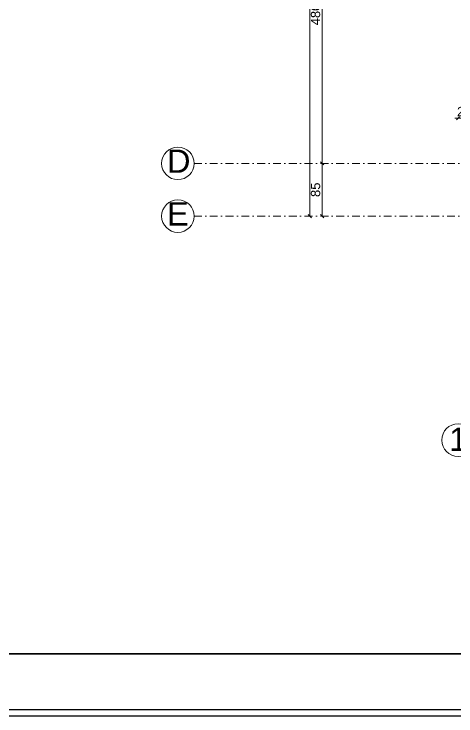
# Model space of a CAD drawing. Header units: millimetres. Extents: x 708 to 46452, y -4963 to 3960.
# Drawn here: x 10295 to 11008, y -4963 to -3832 of the extents above; entities that cross this region are included whole.
import ezdxf

# ---------------------------------------------------------------- set-up
doc = ezdxf.new("R2010")
doc.units = ezdxf.units.MM
for name, pattern in [('ACAD_ISO10W100', [18, 12, -3, 0, -3]), ('DASHDOT', [25.4, 12.7, -6.35, 0, -6.35]), ('DUZ', [0])]:
    doc.linetypes.add(name, pattern=pattern)
for name, color, linetype, lineweight in [('00_IC_OLCU', 139, 'Continuous', 20), ('AKS', 153, 'ACAD_ISO10W100', 20), ('aks ve noktalılar', 129, 'DASHDOT', 13), ('görünüş1', 251, 'Continuous', 35), ('Çerçeve', 8, 'Continuous', 30), ('ölçü yatay', 150, 'DUZ', 18)]:
    doc.layers.add(name, color=color, linetype=linetype, lineweight=lineweight)
doc.styles.add('arial_1_18', font='arial.ttf', dxfattribs={"height": 0.2})
doc.styles.get("Standard").update_dxf_attribs({"font": 'arial.ttf'})
doc.dimstyles.new('ALP_OLCU', dxfattribs={"dimscale": 0, "dimtxt": 15, "dimasz": 5, "dimexe": 0.18, "dimexo": 0.06, "dimgap": 3, "dimtad": 1, "dimdec": 0, "dimrnd": 0.1, "dimzin": 9, "dimdsep": 46, "dimtxsty": 'Standard', "dimblk": 'OBLIQUE', "dimcen": 0, "dimse1": 1, "dimse2": 1, "dimclrd": 256, "dimclre": 256, "dimclrt": 53, "dimadec": 0, "dimazin": 0, "dimtfac": 1, "dimtdec": 0, "dimtix": 1, "dimtmove": 1, "dimatfit": 3, "dimldrblk": 'ARCHTICK', "dimfxl": 0.18, "dimtolj": 1, "dimlwd": -1, "dimarcsym": 0})

# ---------------------------------------------------------------- blocks, each defined once
blk = doc.blocks.new('FWWEF')
at = {"layer": 'AKS', "color": 30, "linetype": 'Continuous', "lineweight": 5}
for centre in [(10559.2, -4072.4), (10559.2, -4157.4), (11010.9, -4518.3)]:
    blk.add_circle(centre, 26.2, dxfattribs=at)
at = {"layer": 'aks ve noktalılar'}
for points in [[(10585.1, -4072.4), (12260.9, -4072.4)], [(10585.1, -4157.4), (12260.9, -4157.4)]]:
    blk.add_lwpolyline(points, dxfattribs=at)
at = {"layer": 'AKS', "color": 30, "linetype": 'Continuous', "lineweight": 5, "style": 'arial_1_18'}
for s, p in [('D', (10541.7, -4087.5)), ('E', (10541.7, -4172.5)), ('1', (10996.4, -4535.8))]:
    blk.add_text(s, height=37.5, dxfattribs=at).set_placement(p)
blk = doc.blocks.new('_Oblique')
at = {"color": 0, "linetype": 'ByBlock', "lineweight": -2}
blk.add_line((-0.5, -0.5), (0.5, 0.5), dxfattribs=at)
blk = doc.blocks.new('*D338')
at = {"layer": '00_IC_OLCU', "transparency": 16777216}
blk.add_line((10771.9, -4157.4), (10771.9, -3067.4), dxfattribs=at)
at = {"layer": 'Defpoints', "color": 0, "transparency": 16777216}
for p in [(10771.9, -3067.4), (11010.9, -3067.4), (11010.9, -4157.4)]:
    blk.add_point(p, dxfattribs=at)
at = {"layer": '00_IC_OLCU', "transparency": 16777216, "xscale": 5, "yscale": 5, "zscale": 5}
for p, rotation in [((10771.9, -3067.4), 90), ((10771.9, -4157.4), 270)]:
    blk.add_blockref('_Oblique', p, dxfattribs=dict(at, rotation=rotation))
at = {"layer": '00_IC_OLCU', "color": 53, "transparency": 16777216, "insert": (10761.2, -3612.4), "char_height": 15, "attachment_point": 5, "rotation": 90}
blk.add_mtext('\\A1;1090', dxfattribs=at)
blk = doc.blocks.new('_ArchTick')
at = {"color": 0, "linetype": 'ByBlock', "const_width": 0.15}
blk.add_lwpolyline([(-0.5, -0.5), (0.5, 0.5)], dxfattribs=at)
blk = doc.blocks.new('*D295')
at = {"layer": '00_IC_OLCU', "transparency": 16777216}
blk.add_line((10791.9, -3592.4), (10791.9, -4072.4), dxfattribs=at)
at = {"layer": 'Defpoints', "color": 0, "transparency": 16777216}
for p in [(10791.9, -3592.4), (10791.9, -4072.4), (10791.9, -4072.4)]:
    blk.add_point(p, dxfattribs=at)
at = {"layer": '00_IC_OLCU', "transparency": 16777216, "xscale": 5, "yscale": 5, "zscale": 5}
for p, rotation in [((10791.9, -3592.4), 90), ((10791.9, -4072.4), 270)]:
    blk.add_blockref('_Oblique', p, dxfattribs=dict(at, rotation=rotation))
at = {"layer": '00_IC_OLCU', "color": 53, "transparency": 16777216, "insert": (10781.2, -3832.4), "char_height": 15, "attachment_point": 5, "rotation": 90}
blk.add_mtext('\\A1;480', dxfattribs=at)
blk = doc.blocks.new('*D296')
at = {"layer": '00_IC_OLCU', "transparency": 16777216}
blk.add_line((10791.9, -4072.4), (10791.9, -4157.4), dxfattribs=at)
at = {"layer": 'Defpoints', "color": 0, "transparency": 16777216}
for p in [(10791.9, -4072.4), (10791.9, -4157.4), (10791.9, -4157.4)]:
    blk.add_point(p, dxfattribs=at)
at = {"layer": '00_IC_OLCU', "transparency": 16777216, "xscale": 5, "yscale": 5, "zscale": 5}
for p, rotation in [((10791.9, -4072.4), 90), ((10791.9, -4157.4), 270)]:
    blk.add_blockref('_Oblique', p, dxfattribs=dict(at, rotation=rotation))
at = {"layer": '00_IC_OLCU', "color": 53, "transparency": 16777216, "insert": (10781.2, -4114.9), "char_height": 15, "attachment_point": 5, "rotation": 90}
blk.add_mtext('\\A1;85', dxfattribs=at)
blk = doc.blocks.new('*D279')
at = {"layer": '00_IC_OLCU', "transparency": 16777216}
for p, q in [((11010.9, -3999.7), (11005.9, -3999.7)), ((11030.9, -3999.7), (11010.9, -3999.7)), ((11030.9, -3999.7), (11035.9, -3999.7))]:
    blk.add_line(p, q, dxfattribs=at)
at = {"layer": 'Defpoints', "color": 0, "transparency": 16777216}
for p in [(11010.9, -3999.7), (11010.9, -4127.4), (11030.9, -4127.4)]:
    blk.add_point(p, dxfattribs=at)
at = {"layer": '00_IC_OLCU', "transparency": 16777216, "xscale": 5, "yscale": 5, "zscale": 5}
blk.add_blockref('_Oblique', (11010.9, -3999.7), dxfattribs=at)
at = {"layer": '00_IC_OLCU', "transparency": 16777216, "xscale": 5, "yscale": 5, "zscale": 5, "rotation": 180}
blk.add_blockref('_Oblique', (11030.9, -3999.7), dxfattribs=at)
at = {"layer": '00_IC_OLCU', "color": 53, "transparency": 16777216, "insert": (11020.9, -3989), "char_height": 15, "attachment_point": 5}
blk.add_mtext('\\A1;20', dxfattribs=at)
blk = doc.blocks.new('RGREG')
at = {"layer": '00_IC_OLCU'}
for base, p1, p2, angle, picture, middle in [((10771.9, -3067.4), (11010.9, -4157.4), (11010.9, -3067.4), 90, '*D338', (10761.2, -3612.4)), ((10791.9, -4072.4), (10791.9, -3592.4), (10791.9, -4072.4), 90, '*D295', (10781.2, -3832.4)), ((11010.9, -3999.7), (11030.9, -4127.4), (11010.9, -4127.4), 180, '*D279', (11020.9, -3989)), ((10791.9, -4157.4), (10791.9, -4072.4), (10791.9, -4157.4), 90, '*D296', (10781.2, -4114.9))]:
    dim = blk.add_linear_dim(base=base, p1=p1, p2=p2, angle=angle, dimstyle='ALP_OLCU', override={"dimscale": 1}, dxfattribs=at)
    dim.commit()
    dim.dimension.update_dxf_attribs({"geometry": picture, "text_midpoint": middle})

msp = doc.modelspace()

# ---------------------------------------------------------------- linework, layer by layer
at = {"layer": 'görünüş1'}
msp.add_line((10275.445, -4862.728), (34332.769, -4862.728), dxfattribs=at)
at = {"layer": 'Çerçeve'}
for p, q in [((3680.496, -4952.145), (20994.588, -4952.392)), ((6228.153, -4962.893), (20953.045, -4962.621))]:
    msp.add_line(p, q, dxfattribs=at)

# ---------------------------------------------------------------- block references
at = {"layer": 'AKS'}
msp.add_blockref('FWWEF', (0, 0), dxfattribs=at)
at = {"layer": 'ölçü yatay'}
msp.add_blockref('RGREG', (0, 0), dxfattribs=at)

doc.saveas('drawing.dxf')
